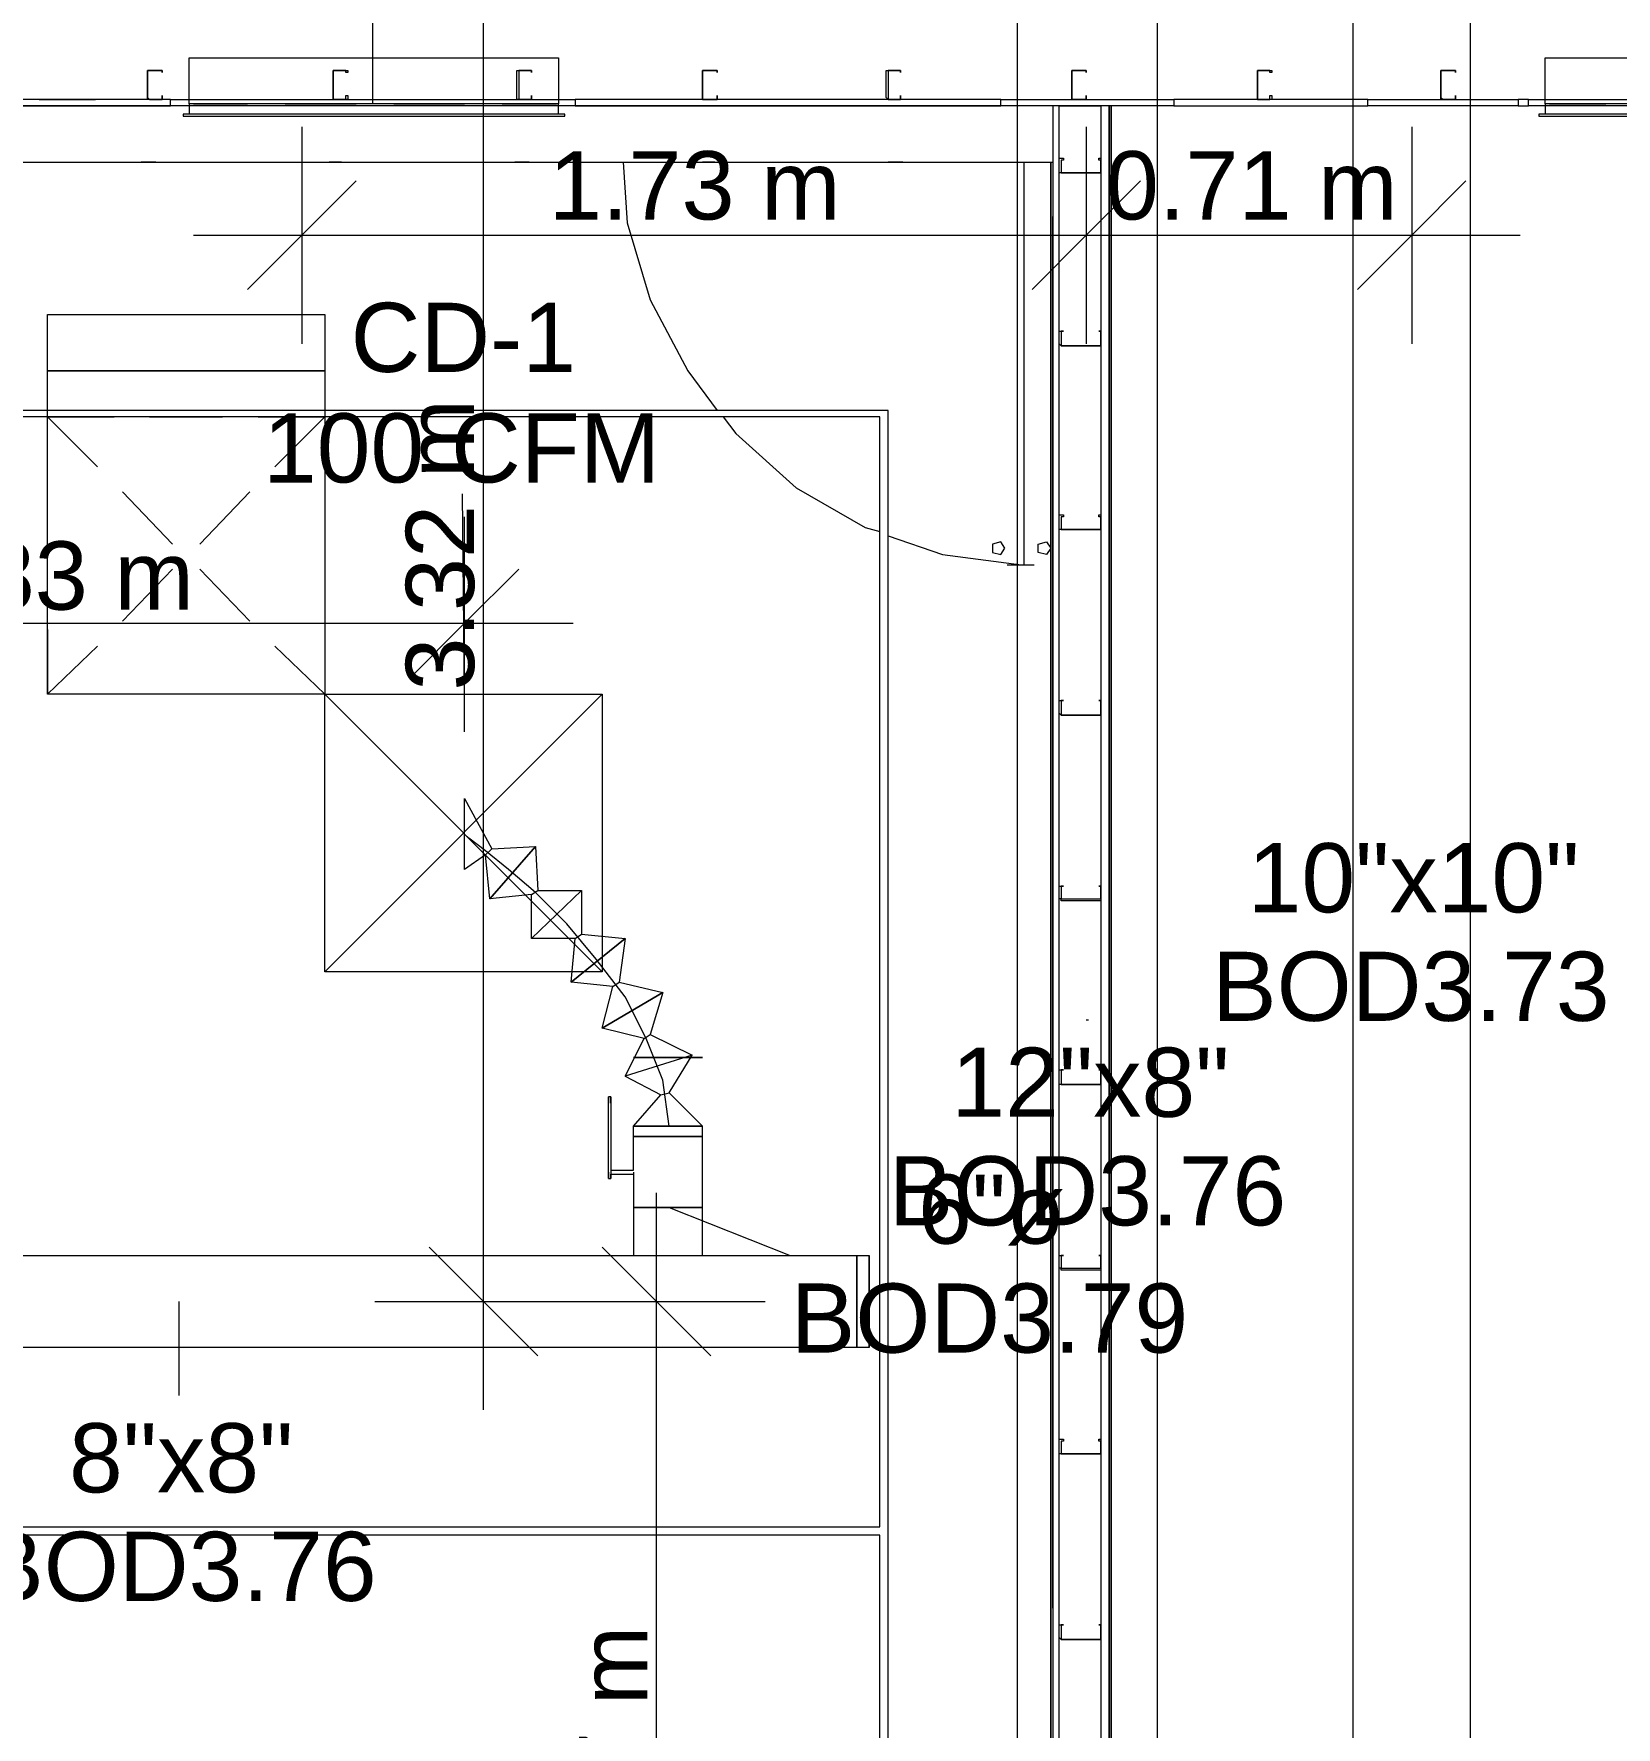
# Model space of a CAD drawing. Header units: metres. Extents: x -2 to 237, y -8 to 52.
# Drawn here: x 45.011 to 48.488, y 18.926 to 22.645 of the extents above; entities that cross this region are included whole.
import ezdxf

# ---------------------------------------------------------------- set-up
doc = ezdxf.new("R2010")
doc.units = ezdxf.units.M
doc.layers.add('HVAC - Ductos', color=5, linetype='Continuous', lineweight=0)
doc.layers.add('PDF3_Text', color=7, linetype='Continuous', lineweight=0)
doc.layers.add('PDF3_Geometry', color=7, linetype='Continuous', lineweight=0, true_color=0xaaaaaa)
doc.styles.add('PDF Helvetica', font='')
doc.styles.get('PDF Helvetica').set_extended_font_data('Helvetica')

msp = doc.modelspace()

# ---------------------------------------------------------------- linework, layer by layer
at = {"layer": 'HVAC - Ductos', "lineweight": 0}
for points in [[(45.999, 19.6223), (45.999, 23.4219)], [(45.756, 22.4915), (45.756, 22.7894)], [(46.1778, 22.4686), (46.164, 22.4686), (46.164, 22.4915), (45.3527, 22.4915), (45.3527, 22.5923), (46.164, 22.5923), (46.164, 22.4915), (45.3527, 22.4915), (45.3527, 22.4686), (45.339, 22.4686), (45.339, 22.464), (46.1778, 22.464), (46.1778, 22.4686), (45.339, 22.4686)], [(49.157, 22.4686), (49.1432, 22.4686), (49.1432, 22.4915), (48.3319, 22.4915), (48.3319, 22.5923), (49.1432, 22.5923), (49.1432, 22.4915), (48.3319, 22.4915), (48.3319, 22.4686), (48.3182, 22.4686), (48.3182, 22.464), (49.157, 22.464), (49.157, 22.4686), (48.3182, 22.4686)], [(45.3619, 22.464), (46.1548, 22.464)], [(45.6002, 22.4411), (45.6002, 22.2027), (45.6002, 21.9644)], [(47.3236, 22.4411), (47.3236, 22.2027), (47.3236, 21.9644)], [(48.0386, 22.4411), (48.0386, 22.2027), (48.0386, 21.9644)], [(48.3411, 22.464), (49.134, 22.464)], [(45.7194, 22.3219), (45.6002, 22.2027), (45.481, 22.0836)], [(47.4428, 22.3219), (47.3236, 22.2027), (47.2044, 22.0836)], [(48.1578, 22.3219), (48.0386, 22.2027), (47.9194, 22.0836)], [(45.3619, 22.2027), (47.3236, 22.2027), (48.277, 22.2027)], [(45.6506, 21.1944), (45.041, 21.1944), (45.041, 21.9049), (45.6506, 21.9049), (45.6506, 21.1944), (45.041, 21.1944), (45.041, 21.804)], [(45.151, 21.694), (45.041, 21.804), (45.1877, 21.804)], [(45.2656, 21.804), (45.426, 21.804)], [(45.504, 21.804), (45.6506, 21.804)], [(45.6506, 21.804), (45.6506, 21.1944), (46.2602, 20.5848)], [(45.206, 21.639), (45.316, 21.5244)], [(45.9578, 21.1944), (45.9532, 21.6344)], [(45.9578, 21.1119), (45.9578, 21.3503), (45.9578, 21.584)], [(45.3756, 21.4694), (45.4856, 21.3549)], [(46.0769, 21.4694), (45.9578, 21.3503), (45.8386, 21.2311)], [(43.2168, 21.3503), (44.129, 21.3503), (46.1961, 21.3503)], [(45.5406, 21.2998), (45.6506, 21.1944)], [(46.2602, 21.1944), (45.6506, 20.5848)], [(46.0036, 20.8415), (45.9578, 20.8094), (45.9578, 20.9652), (46.0173, 20.8552), (46.1136, 20.8598), (46.0128, 20.7452), (46.0036, 20.8415), (46.0173, 20.8552)], [(46.4069, 20.2457), (46.3932, 20.3465), (46.3565, 20.4381), (46.3106, 20.5298), (46.2465, 20.6123), (46.1823, 20.6902), (46.1136, 20.759), (46.054, 20.8094), (46.0036, 20.8506), (45.9669, 20.8781), (45.9578, 20.8873)], [(46.1044, 20.7544), (46.0128, 20.7452), (46.1136, 20.8598), (46.1182, 20.7636), (46.2144, 20.7636), (46.1044, 20.6581), (46.1044, 20.7544), (46.1182, 20.7636)], [(46.2006, 20.6581), (46.1044, 20.6581), (46.2144, 20.7636), (46.2144, 20.6673), (46.3106, 20.6581), (46.1915, 20.5619), (46.2006, 20.6581), (46.2144, 20.6673)], [(46.2832, 20.5527), (46.1915, 20.5619), (46.3106, 20.6581), (46.2969, 20.5619), (46.3932, 20.539), (46.2602, 20.4611), (46.2832, 20.5527), (46.2969, 20.5619)], [(46.3519, 20.4381), (46.2602, 20.4611), (46.3932, 20.539), (46.3656, 20.4473), (46.4573, 20.4015), (46.3106, 20.3557), (46.3519, 20.4381), (46.3656, 20.4473)], [(47.3236, 20.4794), (47.3282, 20.4794)], [(46.2786, 20.1448), (46.2786, 20.1402), (46.329, 20.1402), (46.329, 20.0669), (46.329, 19.9615), (46.3336, 19.9615), (46.3382, 19.9615), (46.3519, 19.9615), (46.3656, 19.9615), (46.384, 19.9615), (46.4069, 19.9615), (46.4252, 19.9615), (46.4436, 19.9615), (46.4573, 19.9615), (46.4711, 19.9615), (46.4802, 19.9615), (46.4802, 20.0669), (46.4802, 20.2227), (46.4711, 20.2227), (46.4573, 20.2227), (46.4436, 20.2227), (46.4252, 20.2227), (46.4069, 20.2227), (46.384, 20.2227), (46.3656, 20.2227), (46.3519, 20.2227), (46.3382, 20.2227), (46.3336, 20.2227), (46.329, 20.2227), (46.329, 20.2457), (46.4802, 20.2457), (46.4069, 20.319), (46.4573, 20.4015), (46.3106, 20.3557), (46.3886, 20.3144)], [(46.2786, 20.3098), (46.274, 20.3098)], [(46.2786, 20.1494), (46.329, 20.1494), (46.329, 20.2227), (46.3336, 20.2227), (46.3382, 20.2227), (46.3519, 20.2227), (46.3656, 20.2227), (46.384, 20.2227), (46.4069, 20.2227), (46.4252, 20.2227), (46.4436, 20.2227), (46.4573, 20.2227), (46.4711, 20.2227), (46.4802, 20.2227), (46.4802, 20.2457), (46.329, 20.2457), (46.3886, 20.3144), (46.4069, 20.319)], [(46.274, 20.1448), (46.274, 20.1402), (46.274, 20.1357), (46.274, 20.1311), (46.274, 20.1357), (46.274, 20.1402), (46.274, 20.1448), (46.274, 20.296)], [(46.2786, 20.296), (46.2786, 20.1448), (46.2786, 20.1402), (46.2786, 20.1357), (46.2786, 20.1311), (46.2786, 20.1357), (46.2786, 20.1402)], [(46.274, 20.1311), (46.2786, 20.1311)], [(46.329, 20.1448), (46.329, 20.1402)], [(46.3794, 17.5506), (46.3794, 20.099)], [(46.4069, 20.0669), (46.6728, 19.9615)], [(45.8798, 19.9798), (45.999, 19.8607), (46.1182, 19.7415)], [(46.2602, 19.9798), (46.3794, 19.8607), (46.4986, 19.7415)], [(46.8469, 19.7598), (46.8194, 19.7598), (46.8194, 19.9615), (46.8469, 19.9615)], [(46.8469, 19.9615), (46.8469, 19.7598), (46.8469, 19.9615)], [(45.3298, 19.8607), (45.3298, 19.6544)], [(45.7606, 19.8607), (45.999, 19.8607), (46.2373, 19.8607)], [(46.141, 19.8607), (46.3794, 19.8607), (46.6178, 19.8607)]]:
    msp.add_lwpolyline(points, dxfattribs=at)
for points in [[(48.1669, 22.8628), (48.1669, 18.8569), (47.9102, 18.8569), (47.9102, 22.8628)], [(47.4794, 22.7253), (47.4794, 16.4185), (47.1724, 16.4185), (47.1724, 22.7253)], [(45.3619, 22.4915), (45.481, 22.4915)], [(45.5636, 22.4915), (45.7194, 22.4915)], [(45.8019, 22.4915), (45.9578, 22.4915)], [(46.0402, 22.4915), (46.1594, 22.4915)], [(48.3411, 22.4915), (48.4648, 22.4915)], [(45.041, 21.9049), (45.041, 22.0286), (45.6506, 22.0286), (45.6506, 21.9049)], [(46.2602, 20.5848), (45.6506, 20.5848), (45.6506, 21.1944), (46.2602, 21.1944)], [(46.4802, 20.3969), (46.4756, 20.3969), (46.4573, 20.3969), (46.4344, 20.3969), (46.4069, 20.3969), (46.3748, 20.3969), (46.3519, 20.3969), (46.3336, 20.3969), (46.329, 20.3969), (46.3336, 20.3969), (46.3519, 20.3969), (46.3748, 20.3969), (46.4069, 20.3969), (46.4344, 20.3969), (46.4573, 20.3969), (46.4756, 20.3969)], [(46.329, 20.3969), (46.3336, 20.3969), (46.3519, 20.3969), (46.3748, 20.3969), (46.4069, 20.3969), (46.4344, 20.3969), (46.4573, 20.3969), (46.4756, 20.3969), (46.4802, 20.3969), (46.4756, 20.3969), (46.4573, 20.3969), (46.4344, 20.3969), (46.4069, 20.3969), (46.3748, 20.3969), (46.3519, 20.3969), (46.3336, 20.3969)], [(46.274, 20.296), (46.274, 20.3006), (46.274, 20.3052), (46.274, 20.3098), (46.274, 20.3052), (46.274, 20.3006)], [(46.2786, 20.296), (46.2786, 20.3006), (46.2786, 20.3052), (46.2786, 20.3098), (46.2786, 20.3052), (46.2786, 20.3006)], [(46.4802, 20.2457), (46.4711, 20.2457), (46.4573, 20.2457), (46.4436, 20.2457), (46.4252, 20.2457), (46.4069, 20.2457), (46.384, 20.2457), (46.3656, 20.2457), (46.3519, 20.2457), (46.3382, 20.2457), (46.3336, 20.2457), (46.329, 20.2457), (46.3336, 20.2457), (46.3382, 20.2457), (46.3519, 20.2457), (46.3656, 20.2457), (46.384, 20.2457), (46.4069, 20.2457), (46.4252, 20.2457), (46.4436, 20.2457), (46.4573, 20.2457), (46.4711, 20.2457)], [(46.329, 20.2457), (46.3336, 20.2457), (46.3519, 20.2457), (46.3748, 20.2457), (46.4069, 20.2457), (46.4344, 20.2457), (46.4573, 20.2457), (46.4756, 20.2457), (46.4802, 20.2457), (46.4756, 20.2457), (46.4573, 20.2457), (46.4344, 20.2457), (46.4069, 20.2457), (46.3748, 20.2457), (46.3519, 20.2457), (46.3336, 20.2457)], [(46.4802, 20.2457), (46.4756, 20.2457), (46.4573, 20.2457), (46.4344, 20.2457), (46.4069, 20.2457), (46.3748, 20.2457), (46.3519, 20.2457), (46.3336, 20.2457), (46.329, 20.2457), (46.3336, 20.2457), (46.3519, 20.2457), (46.3748, 20.2457), (46.4069, 20.2457), (46.4344, 20.2457), (46.4573, 20.2457), (46.4756, 20.2457)], [(46.329, 20.0669), (46.3336, 20.0669), (46.3382, 20.0669), (46.3519, 20.0669), (46.3656, 20.0669), (46.384, 20.0669), (46.4069, 20.0669), (46.4252, 20.0669), (46.4436, 20.0669), (46.4573, 20.0669), (46.4711, 20.0669), (46.4802, 20.0669), (46.4711, 20.0669), (46.4573, 20.0669), (46.4436, 20.0669), (46.4252, 20.0669), (46.4069, 20.0669), (46.384, 20.0669), (46.3656, 20.0669), (46.3519, 20.0669), (46.3382, 20.0669), (46.3336, 20.0669), (46.329, 20.0669), (46.3336, 20.0669), (46.3382, 20.0669), (46.3519, 20.0669), (46.3656, 20.0669), (46.384, 20.0669), (46.4069, 20.0669), (46.4252, 20.0669), (46.4436, 20.0669), (46.4573, 20.0669), (46.4711, 20.0669), (46.4802, 20.0669), (46.4711, 20.0669), (46.4573, 20.0669), (46.4436, 20.0669), (46.4252, 20.0669), (46.4069, 20.0669), (46.384, 20.0669), (46.3656, 20.0669), (46.3519, 20.0669), (46.3382, 20.0669), (46.3336, 20.0669)], [(46.4069, 20.0669), (46.384, 20.0669), (46.3656, 20.0669), (46.3519, 20.0669), (46.3382, 20.0669), (46.3336, 20.0669), (46.329, 20.0669), (46.3336, 20.0669), (46.3382, 20.0669), (46.3519, 20.0669), (46.3656, 20.0669), (46.384, 20.0669), (46.4069, 20.0669), (46.4252, 20.0669), (46.4436, 20.0669), (46.4573, 20.0669), (46.4711, 20.0669), (46.4802, 20.0669), (46.4711, 20.0669), (46.4573, 20.0669), (46.4436, 20.0669), (46.4252, 20.0669)], [(46.4802, 20.0669), (46.4711, 20.0669), (46.4573, 20.0669), (46.4436, 20.0669), (46.4252, 20.0669), (46.4069, 20.0669), (46.384, 20.0669), (46.3656, 20.0669), (46.3519, 20.0669), (46.3382, 20.0669), (46.3336, 20.0669), (46.329, 20.0669), (46.3336, 20.0669), (46.3382, 20.0669), (46.3519, 20.0669), (46.3656, 20.0669), (46.384, 20.0669), (46.4069, 20.0669), (46.4252, 20.0669), (46.4436, 20.0669), (46.4573, 20.0669), (46.4711, 20.0669)], [(43.7622, 19.9615), (46.8194, 19.9615), (46.8194, 19.7598), (43.7622, 19.7598)]]:
    msp.add_lwpolyline(points, close=True, dxfattribs=at)
at = {"layer": 'PDF3_Geometry', "lineweight": 0}
for points in [[(45.2656, 22.5006), (45.261, 22.5006), (45.261, 22.5052), (45.261, 22.5648), (45.2656, 22.5648), (45.2932, 22.5648), (45.2932, 22.5603), (45.2932, 22.5648), (45.2656, 22.5648), (45.261, 22.5648), (45.261, 22.5052), (45.2656, 22.5006), (45.2932, 22.5006)], [(45.669, 22.5006), (45.669, 22.5052), (45.669, 22.5648), (45.701, 22.5648), (45.701, 22.5603), (45.6964, 22.5603), (45.6964, 22.5648), (45.669, 22.5648), (45.669, 22.5052), (45.669, 22.5006), (45.6964, 22.5006), (45.6964, 22.5098), (45.701, 22.5098), (45.701, 22.5006)], [(46.0769, 22.5006), (46.0723, 22.5006), (46.0723, 22.5052), (46.0723, 22.5648), (46.0769, 22.5648), (46.1044, 22.5648), (46.1044, 22.5603), (46.1044, 22.5648), (46.0769, 22.5648), (46.0769, 22.5052), (46.0769, 22.5006), (46.1044, 22.5006)], [(46.4802, 22.5006), (46.4802, 22.5052), (46.4802, 22.5648), (46.5123, 22.5648), (46.5123, 22.5603), (46.5123, 22.5648), (46.4802, 22.5648), (46.4802, 22.5052), (46.4802, 22.5006), (46.5123, 22.5006)], [(46.8882, 22.5006), (46.8836, 22.5052), (46.8836, 22.5648), (46.8882, 22.5648), (46.9156, 22.5648), (46.9156, 22.5603), (46.9156, 22.5648), (46.8882, 22.5648), (46.8882, 22.5052), (46.8882, 22.5006), (46.9156, 22.5006)], [(47.2915, 22.5006), (47.2915, 22.5052), (47.2915, 22.5648), (47.3236, 22.5648), (47.3236, 22.5603), (47.3236, 22.5648), (47.2915, 22.5648), (47.2915, 22.5052), (47.2915, 22.5006), (47.3236, 22.5006)], [(47.6994, 22.5006), (47.6994, 22.5052), (47.6994, 22.5648), (47.7315, 22.5648), (47.7315, 22.5603), (47.7269, 22.5603), (47.7269, 22.5648), (47.6994, 22.5648), (47.6994, 22.5052), (47.6994, 22.5006), (47.7269, 22.5006), (47.7269, 22.5098), (47.7315, 22.5098), (47.7315, 22.5006)], [(48.1074, 22.5006), (48.1028, 22.5006), (48.1028, 22.5052), (48.1028, 22.5648), (48.1074, 22.5648), (48.1348, 22.5648), (48.1348, 22.5603), (48.1348, 22.5648), (48.1074, 22.5648), (48.1028, 22.5648), (48.1028, 22.5052), (48.1074, 22.5006), (48.1348, 22.5006)], [(45.2932, 22.5098), (45.2932, 22.5006)], [(46.1044, 22.5098), (46.1044, 22.5006)], [(46.5123, 22.5098), (46.5123, 22.5006)], [(46.9156, 22.5098), (46.9156, 22.5006)], [(47.3236, 22.5098), (47.3236, 22.5006)], [(48.1348, 22.5098), (48.1348, 22.5006)], [(46.8882, 18.8294), (46.8882, 21.804), (46.8882, 21.8177), (43.2122, 21.8177), (43.1985, 21.8177), (43.1985, 18.8294), (42.7494, 18.8294), (42.7494, 18.8248), (47.2502, 18.8248), (42.7494, 18.8248), (42.7494, 18.8111), (47.2502, 18.8111), (47.264, 18.8111), (47.264, 22.4869), (47.2502, 22.4869), (47.2502, 22.3632), (47.2502, 18.8294), (47.2502, 18.8111), (47.2502, 18.8248), (47.2502, 18.8294)], [(45.3114, 22.5006), (42.9785, 22.5006), (42.9785, 22.4869), (45.3114, 22.4869)], [(45.0227, 22.5006), (45.0273, 22.5006), (45.041, 22.5006), (45.0502, 22.5006), (45.0686, 22.5006), (45.0869, 22.5006), (45.1006, 22.5006), (45.119, 22.5006), (45.1327, 22.5006), (45.1418, 22.5006), (45.1464, 22.5006), (45.1418, 22.5006), (45.1327, 22.5006), (45.119, 22.5006), (45.1006, 22.5006), (45.0869, 22.5006), (45.0686, 22.5006), (45.0502, 22.5006), (45.041, 22.5006), (45.0273, 22.5006)], [(47.1356, 22.5006), (46.2006, 22.5006), (46.2006, 22.4869), (47.1356, 22.4869)], [(47.3786, 15.0481), (47.2502, 15.0481), (47.2502, 15.0573), (47.2502, 15.0481), (47.3786, 15.0481), (47.3786, 22.4869)], [(47.2502, 15.0573), (47.374, 15.0573), (47.374, 22.4869), (47.374, 15.0573)], [(47.264, 15.0573), (47.264, 22.4869), (47.3556, 22.4869), (47.3556, 15.0573)], [(47.9424, 22.5006), (47.5161, 22.5006), (47.5161, 22.4869), (47.9424, 22.4869)], [(48.2952, 22.5006), (48.2724, 22.5006), (48.2724, 22.4869), (48.2952, 22.4869)], [(47.2456, 22.3632), (47.2456, 18.8294)], [(47.2732, 22.3723), (47.2732, 22.3677), (47.2686, 22.3677), (47.2686, 22.3402), (47.3556, 22.3402), (47.3556, 22.3677), (47.3511, 22.3677), (47.3511, 22.3723), (47.3556, 22.3723), (47.3556, 22.3402), (47.2686, 22.3402), (47.264, 22.3402), (47.264, 22.3723)], [(47.2502, 19.1869), (47.2502, 22.244)], [(47.2732, 21.9919), (47.2686, 21.9919), (47.2686, 21.9644), (47.2686, 21.9598), (47.3556, 21.9598), (47.3556, 21.9644), (47.3556, 21.9919), (47.3511, 21.9919), (47.3556, 21.9919), (47.3556, 21.9644), (47.3556, 21.9598), (47.2686, 21.9598), (47.264, 21.9644), (47.264, 21.9919)], [(46.8698, 19.3656), (46.8698, 21.804), (43.2122, 21.804), (43.2122, 19.3656)], [(47.2732, 21.5886), (47.2732, 21.584), (47.2686, 21.584), (47.2686, 21.5565), (47.3556, 21.5565), (47.3556, 21.584), (47.3511, 21.584), (47.3511, 21.5886), (47.3556, 21.5886), (47.3556, 21.5565), (47.2686, 21.5565), (47.264, 21.5565), (47.264, 21.5886)], [(47.1448, 21.5152), (47.1356, 21.529), (47.1174, 21.5244), (47.1174, 21.5061), (47.1356, 21.5015)], [(47.2456, 21.5152), (47.2365, 21.5015), (47.2182, 21.5061), (47.2182, 21.5244), (47.2365, 21.529)], [(47.2732, 21.1807), (47.2686, 21.1807), (47.2686, 21.1531), (47.2686, 21.1486), (47.3556, 21.1486), (47.3556, 21.1531), (47.3556, 21.1807), (47.3511, 21.1807), (47.3556, 21.1807), (47.3556, 21.1531), (47.3556, 21.1486), (47.2686, 21.1486), (47.264, 21.1531), (47.264, 21.1807)], [(47.2732, 20.7727), (47.2686, 20.7727), (47.2686, 20.7452), (47.3556, 20.7452), (47.3556, 20.7727), (47.3511, 20.7727), (47.3556, 20.7727), (47.3556, 20.7452), (47.3556, 20.7406), (47.2686, 20.7406), (47.2686, 20.7452), (47.264, 20.7452), (47.264, 20.7727)], [(47.2732, 20.3694), (47.2686, 20.3694), (47.2686, 20.3373), (47.3556, 20.3373), (47.3556, 20.3694), (47.3511, 20.3694), (47.3556, 20.3694), (47.3556, 20.3373), (47.2686, 20.3373), (47.264, 20.3373), (47.264, 20.3694)], [(47.2732, 19.9615), (47.2686, 19.9615), (47.2686, 19.934), (47.3556, 19.934), (47.3556, 19.9615), (47.3511, 19.9615), (47.3556, 19.9615), (47.3556, 19.934), (47.3556, 19.9294), (47.2686, 19.9294), (47.2686, 19.934), (47.264, 19.934), (47.264, 19.9615)], [(47.2732, 19.5581), (47.2732, 19.5535), (47.2686, 19.5535), (47.2686, 19.5261), (47.3556, 19.5261), (47.3556, 19.5535), (47.3511, 19.5535), (47.3511, 19.5581), (47.3556, 19.5581), (47.3556, 19.5261), (47.2686, 19.5261), (47.264, 19.5261), (47.264, 19.5581)], [(47.2732, 19.1502), (47.2686, 19.1502), (47.2686, 19.1227), (47.2686, 19.1181), (47.3556, 19.1181), (47.3556, 19.1227), (47.3556, 19.1502), (47.3511, 19.1502), (47.3556, 19.1502), (47.3556, 19.1227), (47.3556, 19.1181), (47.2686, 19.1181), (47.264, 19.1227), (47.264, 19.1502)]]:
    msp.add_lwpolyline(points, close=True, dxfattribs=at)
for points in [[(39.1377, 22.4869), (41.4477, 22.4869), (41.4477, 22.5006), (42.3369, 22.5006), (42.3369, 22.4869), (42.5981, 22.4869), (42.5981, 22.5006), (42.9785, 22.5006), (42.9785, 22.4869), (45.3114, 22.4869), (45.3114, 22.5006), (46.2006, 22.5006), (46.2006, 22.4869), (47.1356, 22.4869), (47.1356, 22.5006), (47.5161, 22.5006), (47.5161, 22.4869), (47.9424, 22.4869), (47.9424, 22.5006), (48.2724, 22.5006), (48.2724, 22.4869), (48.2952, 22.4869), (48.2952, 22.5006), (49.1844, 22.5006)], [(46.8882, 18.7011), (47.2502, 18.7011), (47.2502, 18.6965), (46.8882, 18.6965), (47.2502, 18.6965), (47.2502, 18.7011), (47.2502, 15.181), (45.1144, 15.181), (45.1144, 15.0573), (47.2502, 15.0573), (47.374, 15.0573), (47.374, 22.4869), (47.374, 15.0573), (47.374, 22.4869), (47.3556, 22.4869), (47.3556, 15.0573), (47.374, 15.0573), (47.374, 22.4869), (47.2502, 22.4869), (42.7494, 22.4869), (42.7494, 18.8294), (42.7494, 22.244)], [(46.2006, 22.4869), (45.3114, 22.4869)], [(47.5161, 22.4869), (47.1356, 22.4869)], [(48.2724, 22.4869), (47.9424, 22.4869)], [(49.1844, 22.4869), (48.2952, 22.4869)], [(42.7494, 22.3632), (47.2502, 22.3632), (47.2502, 18.8294), (46.8882, 18.8294), (47.2502, 18.8294), (46.8882, 18.8294), (46.8698, 18.8294), (43.2122, 18.8294), (46.8698, 18.8294), (46.8698, 19.3473), (43.2122, 19.3473), (43.2122, 18.8294), (43.1985, 18.8294), (42.7494, 18.8294)], [(45.2794, 22.3632), (45.2473, 22.3632)], [(45.6873, 22.3632), (45.6598, 22.3632)], [(46.0998, 22.3632), (46.0678, 22.3632)], [(46.306, 22.3632), (46.3152, 22.2302), (46.3656, 22.0607), (46.4482, 21.9049), (46.5123, 21.8177)], [(46.5078, 22.3632), (46.4802, 22.3632)], [(46.9202, 22.3632), (46.8882, 22.3632)], [(47.1724, 21.4786), (47.1724, 22.3632)], [(47.1861, 22.3632), (47.1861, 21.4786)], [(46.526, 21.804), (46.5536, 21.7673), (46.6865, 21.6481), (46.8378, 21.5611), (46.8698, 21.5519)], [(46.8882, 21.5427), (47.0074, 21.5015), (47.1815, 21.4786)], [(47.1494, 21.4786), (47.209, 21.4786)]]:
    msp.add_lwpolyline(points, dxfattribs=at)
at = {"layer": 'PDF3_Geometry', "color": 8, "lineweight": 0, "true_color": 0x808080}
for points in [[(45.041, 21.6573), (45.041, 21.804), (45.1877, 21.804)], [(45.2656, 21.804), (45.426, 21.804)], [(45.5406, 21.694), (45.6506, 21.804), (45.504, 21.804)], [(45.6506, 21.804), (45.6506, 21.6573)], [(45.3756, 21.5244), (45.4856, 21.639)], [(45.041, 21.419), (45.041, 21.5748)], [(45.6506, 21.5748), (45.6506, 21.419)], [(45.206, 21.3549), (45.316, 21.4694)], [(45.041, 21.3365), (45.041, 21.1944), (45.151, 21.2998)], [(45.6506, 21.3365), (45.6506, 21.1944), (45.504, 21.1944)], [(45.1877, 21.1944), (45.041, 21.1944)], [(45.426, 21.1944), (45.2656, 21.1944)]]:
    msp.add_lwpolyline(points, dxfattribs=at)

# ---------------------------------------------------------------- texts
at = {"layer": 'PDF3_Text', "lineweight": 0, "attachment_point": 4, "style": 'PDF Helvetica'}
for s, insert, char_height in [('1.73 m', (46.1427, 22.3113), 0.15008), ('0.71 m', (47.3665, 22.3113), 0.15008), ('CD-1', (45.7072, 21.9774), 0.15195), ('100 CFM', (45.5147, 21.7345), 0.15195), ('1.83 m', (44.7218, 21.4542), 0.15008), ('10"x10"', (47.6782, 20.7903), 0.15195), ('BOD3.73', (47.6002, 20.5519), 0.15195), ('12"x8"', (47.0273, 20.3411), 0.15195), ('BOD3.76', (46.8898, 20.1027), 0.15195), ('6"ø', (46.954, 20.0615), 0.15195), ('BOD3.79', (46.6744, 19.8231), 0.15195), ('8"x8"', (45.0885, 19.5161), 0.15195), ('BOD3.76', (44.8914, 19.2777), 0.15195)]:
    msp.add_mtext(s, dxfattribs=dict(at, insert=insert, char_height=char_height))
at = {"layer": 'PDF3_Text', "lineweight": 0, "char_height": 0.15008, "attachment_point": 4, "rotation": 90, "style": 'PDF Helvetica'}
for s, insert in [('3.32 m', (45.9046, 21.2024)), ('2.07 m', (46.2851, 18.5073))]:
    msp.add_mtext(s, dxfattribs=dict(at, insert=insert))

doc.saveas('drawing.dxf')
